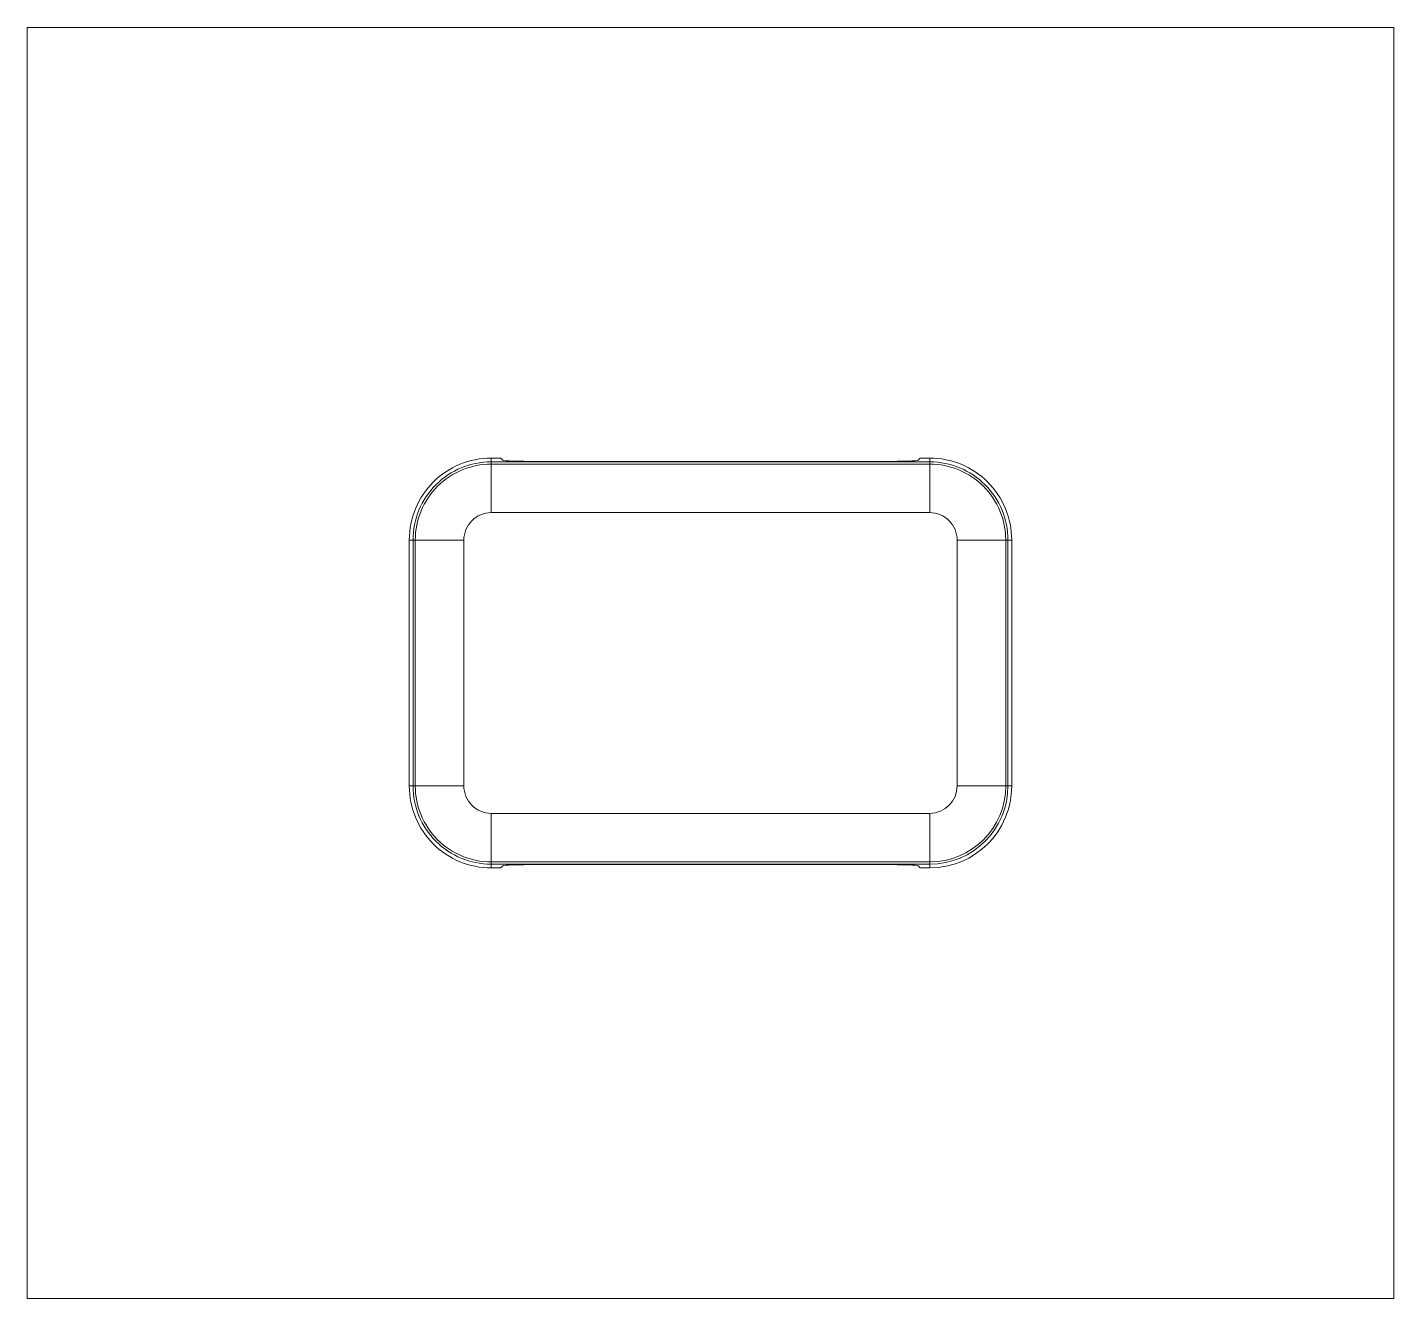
# Model space of a CAD drawing. Header units: millimetres. Extents: x -1304 to 1304, y -904 to 904.
# Drawn here: x -389.7 to -106.2, y -634.8 to -371.2 of the extents above; entities that cross this region are included whole.
import ezdxf

# ---------------------------------------------------------------- set-up
doc = ezdxf.new("R2010")
doc.units = ezdxf.units.MM
doc.header["$MEASUREMENT"] = 0
doc.layers.add('layer 1', color=7, linetype='Continuous')

msp = doc.modelspace()

# ---------------------------------------------------------------- linework, layer by layer
at = {"layer": 'layer 1', "color": 8, "lineweight": 18}
for points in [[(-389.6707, -634.8485), (-389.6707, -634.8485), (-389.6707, -371.1818), (-389.6707, -371.1818)], [(-106.1707, -371.1818), (-106.1707, -371.1818), (-389.6707, -371.1818), (-389.6707, -371.1818)], [(-106.1707, -371.1818), (-106.1707, -371.1818), (-106.1707, -634.8485), (-106.1707, -634.8485)], [(-389.6707, -634.8485), (-389.6707, -634.8485), (-106.1707, -634.8485), (-106.1707, -634.8485)]]:
    msp.add_open_spline(points, degree=3, dxfattribs=at)
at = {"layer": 'layer 1', "color": 155, "lineweight": 18}
for points in [[(-293.4207, -460.5152), (-297.9294, -460.5152), (-302.2534, -462.3062), (-305.4415, -465.4943), (-308.6296, -468.6825), (-310.4207, -473.0065), (-310.4207, -477.5152)], [(-185.4207, -477.5152), (-185.4207, -473.0065), (-187.2118, -468.6825), (-190.3999, -465.4943), (-193.588, -462.3062), (-197.912, -460.5152), (-202.4207, -460.5152)], [(-293.4207, -471.8358), (-294.927, -471.8358), (-296.3715, -472.4342), (-297.4366, -473.4992), (-298.5017, -474.5643), (-299.1001, -476.0089), (-299.1001, -477.5152)], [(-196.7413, -477.5152), (-196.7413, -476.0089), (-197.3397, -474.5643), (-198.4048, -473.4992), (-199.4699, -472.4342), (-200.9144, -471.8358), (-202.4207, -471.8358)], [(-310.4207, -528.5152), (-310.4207, -533.0238), (-308.6296, -537.3479), (-305.4415, -540.536), (-302.2534, -543.7241), (-297.9294, -545.5152), (-293.4207, -545.5152)], [(-299.1001, -528.5152), (-299.1001, -530.0214), (-298.5017, -531.466), (-297.4366, -532.5311), (-296.3715, -533.5962), (-294.927, -534.1945), (-293.4207, -534.1945)]]:
    msp.add_open_spline(points, degree=3, knots=[0, 0, 0, 0, 0.5, 0.5, 0.5, 1, 1, 1, 1], dxfattribs=at)
at = {"layer": 'layer 1', "color": 155, "lineweight": 13}
for points in [[(-293.4207, -461.2923), (-297.7233, -461.2923), (-301.8496, -463.0015), (-304.892, -466.0438), (-307.9344, -469.0862), (-309.6436, -473.2126), (-309.6436, -477.5152)], [(-293.4207, -461.7541), (-297.6008, -461.7541), (-301.6097, -463.4146), (-304.5654, -466.3704), (-307.5212, -469.3262), (-309.1818, -473.3351), (-309.1818, -477.5152)], [(-186.1978, -477.5152), (-186.1978, -473.2126), (-187.907, -469.0862), (-190.9494, -466.0438), (-193.9918, -463.0015), (-198.1181, -461.2923), (-202.4207, -461.2923)], [(-186.6596, -477.5152), (-186.6596, -473.3351), (-188.3202, -469.3262), (-191.2759, -466.3704), (-194.2317, -463.4146), (-198.2406, -461.7541), (-202.4207, -461.7541)], [(-309.6436, -528.5152), (-309.6436, -532.8177), (-307.9344, -536.9441), (-304.892, -539.9865), (-301.8496, -543.0289), (-297.7233, -544.7381), (-293.4207, -544.7381)], [(-309.1818, -528.5152), (-309.1818, -532.6953), (-307.5212, -536.7041), (-304.5654, -539.6599), (-301.6097, -542.6157), (-297.6008, -544.2762), (-293.4207, -544.2762)]]:
    msp.add_open_spline(points, degree=3, knots=[0, 0, 0, 0, 0.5, 0.5, 0.5, 1, 1, 1, 1], dxfattribs=at)
at = {"layer": 'layer 1', "color": 155, "lineweight": 18}
for points in [[(-293.4207, -460.5152), (-293.4207, -460.5152), (-291.4207, -460.5152), (-291.4207, -460.5152)], [(-291.4207, -460.5152), (-291.4207, -460.5152), (-290.9756, -460.9602), (-290.9756, -460.9602)], [(-290.9757, -460.9602), (-290.844, -461.0918), (-287.7508, -461.1961), (-283.9799, -461.1961)], [(-283.9799, -461.1961), (-283.9799, -461.1961), (-211.8615, -461.1961), (-211.8615, -461.1961)], [(-211.8615, -461.1961), (-208.0906, -461.1961), (-204.9973, -461.0918), (-204.8657, -460.9602)], [(-204.4207, -460.5152), (-204.4207, -460.5152), (-204.8657, -460.9602), (-204.8657, -460.9602)], [(-204.4207, -460.5152), (-204.4207, -460.5152), (-202.4207, -460.5152), (-202.4207, -460.5152)], [(-202.4207, -471.8358), (-202.4207, -471.8358), (-293.4207, -471.8358), (-293.4207, -471.8358)], [(-310.4207, -528.5152), (-310.4207, -528.5152), (-310.4207, -477.5152), (-310.4207, -477.5152)], [(-299.1001, -477.5152), (-299.1001, -477.5152), (-299.1001, -528.5152), (-299.1001, -528.5152)], [(-196.7413, -528.5152), (-196.7413, -528.5152), (-196.7413, -477.5152), (-196.7413, -477.5152)], [(-185.4207, -477.5152), (-185.4207, -477.5152), (-185.4207, -528.5152), (-185.4207, -528.5152)], [(-202.4207, -545.5152), (-193.0319, -545.5152), (-185.4207, -537.9041), (-185.4207, -528.5152)], [(-202.4207, -534.1945), (-199.2841, -534.1945), (-196.7413, -531.6518), (-196.7413, -528.5152)], [(-293.4207, -534.1945), (-293.4207, -534.1945), (-202.4207, -534.1945), (-202.4207, -534.1945)], [(-291.4207, -545.5152), (-291.4207, -545.5152), (-293.4207, -545.5152), (-293.4207, -545.5152)], [(-291.4207, -545.5152), (-291.4207, -545.5152), (-290.9756, -545.0701), (-290.9756, -545.0701)], [(-283.9799, -544.8342), (-287.7508, -544.8342), (-290.844, -544.9385), (-290.9757, -545.0701)], [(-283.9799, -544.8342), (-283.9799, -544.8342), (-211.8615, -544.8342), (-211.8615, -544.8342)], [(-204.8657, -545.0701), (-204.9973, -544.9385), (-208.0906, -544.8342), (-211.8615, -544.8342)], [(-204.4207, -545.5152), (-204.4207, -545.5152), (-204.8657, -545.0701), (-204.8657, -545.0701)], [(-202.4207, -545.5152), (-202.4207, -545.5152), (-204.4207, -545.5152), (-204.4207, -545.5152)]]:
    msp.add_open_spline(points, degree=3, dxfattribs=at)
at = {"layer": 'layer 1', "color": 155, "lineweight": 13}
for points in [[(-293.4207, -461.2923), (-293.4207, -461.2923), (-293.4207, -460.5152), (-293.4207, -460.5152)], [(-293.4207, -461.2923), (-293.4207, -461.2923), (-293.4207, -461.7541), (-293.4207, -461.7541)], [(-293.4207, -461.2923), (-293.4207, -461.2923), (-202.4207, -461.2923), (-202.4207, -461.2923)], [(-293.4207, -471.8358), (-293.4207, -471.8358), (-293.4207, -461.7541), (-293.4207, -461.7541)], [(-293.4207, -461.7541), (-293.4207, -461.7541), (-202.4207, -461.7541), (-202.4207, -461.7541)], [(-202.4207, -461.2923), (-202.4207, -461.2923), (-202.4207, -460.5152), (-202.4207, -460.5152)], [(-202.4207, -461.2923), (-202.4207, -461.2923), (-202.4207, -461.7541), (-202.4207, -461.7541)], [(-202.4207, -471.8358), (-202.4207, -471.8358), (-202.4207, -461.7541), (-202.4207, -461.7541)], [(-309.6436, -477.5152), (-309.6436, -477.5152), (-310.4207, -477.5152), (-310.4207, -477.5152)], [(-309.6436, -477.5152), (-309.6436, -477.5152), (-309.1818, -477.5152), (-309.1818, -477.5152)], [(-309.6436, -528.5152), (-309.6436, -528.5152), (-309.6436, -477.5152), (-309.6436, -477.5152)], [(-299.1001, -477.5152), (-299.1001, -477.5152), (-309.1818, -477.5152), (-309.1818, -477.5152)], [(-309.1818, -528.5152), (-309.1818, -528.5152), (-309.1818, -477.5152), (-309.1818, -477.5152)], [(-196.7413, -477.5152), (-196.7413, -477.5152), (-186.6596, -477.5152), (-186.6596, -477.5152)], [(-186.1978, -477.5152), (-186.1978, -477.5152), (-186.6596, -477.5152), (-186.6596, -477.5152)], [(-186.6596, -477.5152), (-186.6596, -477.5152), (-186.6596, -528.5152), (-186.6596, -528.5152)], [(-186.1978, -477.5152), (-186.1978, -477.5152), (-185.4207, -477.5152), (-185.4207, -477.5152)], [(-186.1978, -477.5152), (-186.1978, -477.5152), (-186.1978, -528.5152), (-186.1978, -528.5152)], [(-309.6436, -528.5152), (-309.6436, -528.5152), (-310.4207, -528.5152), (-310.4207, -528.5152)], [(-309.6436, -528.5152), (-309.6436, -528.5152), (-309.1818, -528.5152), (-309.1818, -528.5152)], [(-299.1001, -528.5152), (-299.1001, -528.5152), (-309.1818, -528.5152), (-309.1818, -528.5152)], [(-202.4207, -544.7381), (-193.4611, -544.7381), (-186.1978, -537.4749), (-186.1978, -528.5152)], [(-202.4207, -544.2762), (-193.7161, -544.2762), (-186.6597, -537.2198), (-186.6596, -528.5152)], [(-196.7413, -528.5152), (-196.7413, -528.5152), (-186.6596, -528.5152), (-186.6596, -528.5152)], [(-186.1978, -528.5152), (-186.1978, -528.5152), (-186.6596, -528.5152), (-186.6596, -528.5152)], [(-186.1978, -528.5152), (-186.1978, -528.5152), (-185.4207, -528.5152), (-185.4207, -528.5152)], [(-293.4207, -534.1945), (-293.4207, -534.1945), (-293.4207, -544.2762), (-293.4207, -544.2762)], [(-202.4207, -534.1945), (-202.4207, -534.1945), (-202.4207, -544.2762), (-202.4207, -544.2762)], [(-293.4207, -544.7381), (-293.4207, -544.7381), (-293.4207, -544.2762), (-293.4207, -544.2762)], [(-202.4207, -544.2762), (-202.4207, -544.2762), (-293.4207, -544.2762), (-293.4207, -544.2762)], [(-202.4207, -544.7381), (-202.4207, -544.7381), (-202.4207, -544.2762), (-202.4207, -544.2762)], [(-293.4207, -544.7381), (-293.4207, -544.7381), (-293.4207, -545.5152), (-293.4207, -545.5152)], [(-202.4207, -544.7381), (-202.4207, -544.7381), (-293.4207, -544.7381), (-293.4207, -544.7381)], [(-202.4207, -544.7381), (-202.4207, -544.7381), (-202.4207, -545.5152), (-202.4207, -545.5152)]]:
    msp.add_open_spline(points, degree=3, dxfattribs=at)

doc.saveas('drawing.dxf')
